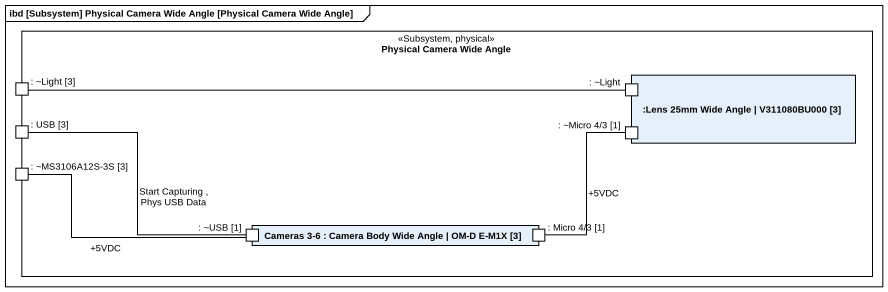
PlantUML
@startuml
mainframe ibd [Subsystem] Physical Camera Wide Angle [Physical Camera Wide Angle]
rectangle "Physical Camera Wide Angle" as Physical_Camera_Wide_Angle <<Subsystem, physical>> {
  port ": ~Light [3]" as Light_3
  rectangle ":Lens 25mm Wide Angle | V311080BU000 [3]" as Lens_25mm_Wide_Angle {
    port ": ~Light" as Light
    port ": ~Micro 4/3 [1]" as Micro_4_3_1
  }
  port ": USB [3]" as USB_3
  port ": ~MS3106A12S-3S [3]" as MS3106A12S_3S_3
  rectangle "Cameras 3-6 : Camera Body Wide Angle | OM-D E-M1X [3]" as Cameras_3_6 {
    port ": ~USB [1]" as USB_1
    port ": Micro 4/3 [1]" as Micro_4_3_1_2
  }
}
Light -left- Light_3
USB_1 -left- USB_3 : Start Capturing , Phys USB Data
USB_1 -left- MS3106A12S_3S_3 : +5VDC
Micro_4_3_1_2 -up- Micro_4_3_1 : +5VDC
@enduml
